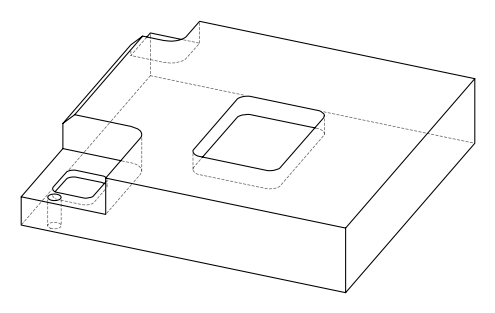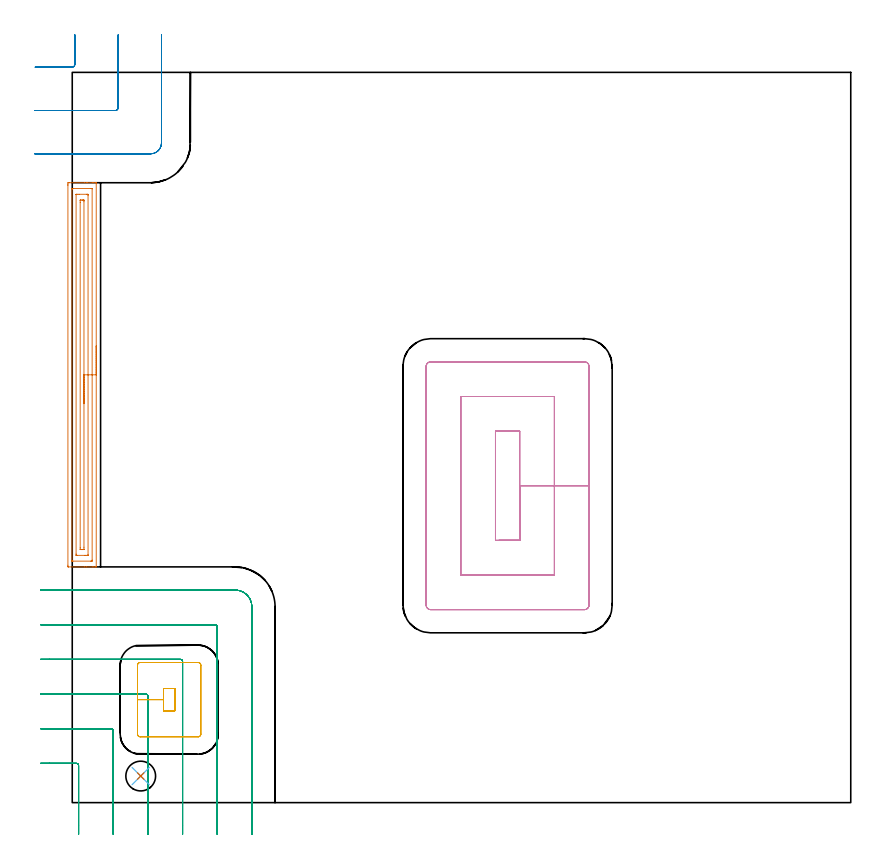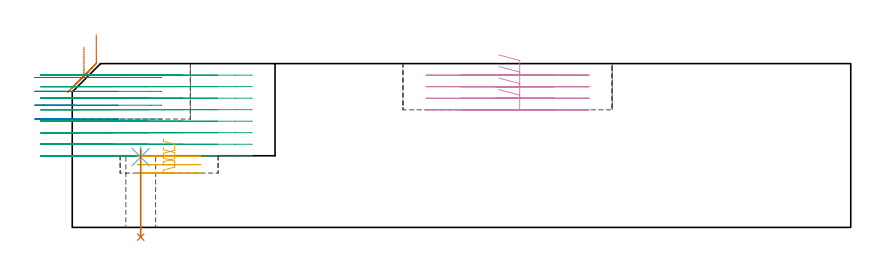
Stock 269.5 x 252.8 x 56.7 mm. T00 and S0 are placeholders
(PLAN: 7 operations, 5 tool changes, 22.9 min)
(1 AREA_MILL | FG_CHAMFER_SURFACE | UGT0205_001 | 4.46 min | 6946 mm3)
(2 MILL_CORNER_NOTCH_RECTANGULAR | CORNER_NOTCH_RECTANGULAR | UGT0201_094 | Follow Part, ap 5, ae 75% | 1.54 min | 28938 mm3)
(3 MILL_CORNER_NOTCH_RECTANGULAR_1 | CORNER_NOTCH_RECTANGULAR_1 | UGT0201_008 | Follow Part, ap 4, ae 75% | 10.5 min | 181161 mm3)
(4 MILL_RECTANGULAR_POCKET | POCKET_RECTANGULAR_STRAIGHT | UGT0201_008 | Follow Part, ap 4, ae 75% | 5.15 min | 116673 mm3)
(5 MILL_RECTANGULAR_POCKET_1 | POCKET_RECTANGULAR_STRAIGHT_1 | NXT0201_011 | Follow Part, ap 3, ae 75% | 1.05 min | 7429 mm3)
(6 SPOT_DRILL | STEP1HOLE | NXT0321_9005460120000 | 0.04 min | 15 mm3)
(7 DRILL_THROUGH_HOLE_INTO_CENTER | STEP1HOLE | NXT0301_074 | 0.13 min | 2070 mm3)
(TOOL UGT0205_001 | Chamfer Mill 20 x 3 x 45 deg. | D20 FL50 Z2)
(TOOL UGT0201_094 | End mill 20 mm | D20 FL38 Z4)
(TOOL UGT0201_008 | End Mill 16 mm | D16 FL32 Z4)
(TOOL NXT0201_011 | ENDMILL 12mm [2P460-1200-NA 1630] | D12 FL38 Z6)
(TOOL NXT0321_9005460120000 | NC Spot Drill, 142deg, 12mm, Carbide, Uncoated | D12 PA142 FL30 Z2)
(TOOL NXT0301_074 | Carbide Drill 10.3mm [860.1-1030-031A1-MM 2214] | D10.3 PA140 FL55 Z2)
(OP 1 AREA_MILL)
G17 G21 G94 G90
T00 M6
G54
G17 G0 G90 X8.299 Y158.1 S1061 M3
G43 Z66.7 H0
Z66.699
G94 G1 Y158.062 Z65.827 F250.
Y157.948 Z64.962
Y157.76 Z64.111
Y157.497 Z63.279
Y157.163 Z62.473
Y156.76 Z61.699
Y156.292 Z60.963
Y155.761 Z60.271
Y155.171 Z59.628
Y154.528 Z59.038
Y153.836 Z58.507
Y153.1 Z58.039
Y152.326 Z57.636
Y151.52 Z57.302
Y150.688 Z57.04
Y149.837 Z56.851
Y148.972 Z56.737
Y148.1 Z56.699
X8.3 Y81.737 Z56.7
X8.297 Y81.607 Z56.688
X8.288 Y81.6 Z56.678
X8.004 Z56.403
X7.477 Z55.876
X6.934 Z55.329
X4.896 Z53.293
X4.284 Z52.678
X-1.247 Z47.15
X-1.326 Y81.601 Z47.071
X-1.492 Y81.61 Z46.905
X-1.499 Y81.776 Z46.899
X-1.5 Y82.182 Z46.9
Y213.613
X-1.499 Y214.018 Z46.901
X-1.494 Y214.498 Z46.903
X-1.491 Y214.591 Z46.906
X-1.018 Y214.6 Z47.379
X4.284 Z52.678
X4.896 Z53.293
X5.167 Z53.564
X6.934 Z55.329
X7.477 Z55.876
X8.004 Z56.403
X8.289 Z56.68
X8.297 Y214.59 Z56.688
X8.299 Y214.499 Z56.697
X8.298 Y214.464 Z56.698
X8.299 Y148.1 Z56.699
X6.885 Z55.285
Y83.964
X6.882 Y83.753 Z55.282
X6.879 Y83.65 Z55.279
X6.87 Y83.61 Z55.27
X6.772 Y83.607 Z55.172
X6.41 Y83.601 Z54.81
X0.226 Y83.6 Z48.626
X0.023 Y83.603 Z48.423
X-0.064 Y83.607 Z48.336
X-0.077 Y83.61 Z48.323
X-0.079 Y83.62 Z48.321
X-0.083 Y83.66 Z48.317
X-0.085 Y83.745 Z48.315
Y212.236
X-0.082 Y212.447 Z48.318
X-0.079 Y212.55 Z48.321
X-0.07 Y212.59 Z48.33
X0.028 Y212.593 Z48.428
X0.39 Y212.599 Z48.79
X6.574 Y212.6 Z54.974
X6.776 Y212.597 Z55.176
X6.863 Y212.592 Z55.263
X6.876 Y212.59 Z55.276
X6.878 Y212.579 Z55.278
X6.881 Y212.539 Z55.281
X6.883 Y212.455 Z55.283
X6.885 Y148.1 Z55.285
X5.47 Z53.87
X5.471 Y85.745 Z53.871
X5.47 Y85.669 Z53.87
X5.468 Y85.631 Z53.868
X5.465 Y85.618 Z53.865
X5.454 Y85.61 Z53.854
X5.309 Y85.602 Z53.709
X5.167 Y85.601 Z53.567
X4.428 Y85.6 Z52.828
X1.777 Z50.177
X1.633 Y85.601 Z50.033
X1.489 Y85.603 Z49.889
X1.393 Y85.609 Z49.793
X1.335 Y85.615 Z49.735
X1.333 Y85.644 Z49.733
X1.33 Y85.745 Z49.73
X1.329 Y86.052 Z49.729
Y210.455
X1.33 Y210.531 Z49.73
X1.332 Y210.569 Z49.732
X1.335 Y210.582 Z49.735
X1.346 Y210.59 Z49.746
X1.49 Y210.598 Z49.89
X1.633 Y210.599 Z50.033
X2.372 Y210.6 Z50.772
X5.023 Z53.423
X5.167 Y210.599 Z53.567
X5.311 Y210.596 Z53.711
X5.407 Y210.59 Z53.807
X5.463 Y210.584 Z53.863
X5.465 Y210.555 Z53.865
X5.467 Y210.455 Z53.867
X5.469 Y210.15 Z53.869
X5.47 Y148.1 Z53.87
X4.056 Z52.456
X4.057 Y88.418 Z52.457
X4.056 Y87.757 Z52.456
X4.053 Y87.661 Z52.453
X4.05 Y87.612 Z52.45
X4.008 Y87.609 Z52.408
X3.805 Y87.604 Z52.205
X3.4 Y87.6 Z51.8
X3.327 Z51.727
X2.973 Y87.603 Z51.373
X2.797 Y87.607 Z51.197
X2.757 Y87.61 Z51.157
X2.749 Y87.634 Z51.149
X2.747 Y87.688 Z51.147
X2.743 Y88.189 Z51.143
Y207.782
X2.744 Y208.443 Z51.144
X2.747 Y208.539 Z51.147
X2.749 Y208.588 Z51.149
X2.792 Y208.591 Z51.192
X2.994 Y208.596 Z51.394
X3.4 Y208.6 Z51.8
X3.473 Z51.873
X3.826 Y208.597 Z52.226
X4.003 Y208.593 Z52.403
X4.042 Y208.59 Z52.442
X4.048 Y208.565 Z52.448
X4.051 Y208.512 Z52.451
X4.055 Y208.013 Z52.455
X4.056 Y148.1 Z52.456
Y147.229 Z52.494
Y146.364 Z52.608
Y145.512 Z52.797
Y144.68 Z53.059
Y143.874 Z53.393
Y143.1 Z53.796
Y142.364 Z54.265
Y141.672 Z54.796
Y141.029 Z55.385
Y140.44 Z56.028
Y139.909 Z56.721
Y139.44 Z57.456
Y139.037 Z58.23
Y138.703 Z59.036
Y138.441 Z59.868
Y138.252 Z60.72
Y138.138 Z61.585
Y138.1 Z62.456
G0 Z66.7
M5
M2
(OP 2 MILL_CORNER_NOTCH_RECTANGULAR)
G17 G21 G94 G90
T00 M6
G54
G17 G0 G90 X-12.837 Y254.6 S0 M3
G43 Z66.7 H0
Z51.9
G94 G1 X-9.837 F250.
X-0.096 F500.
G3 X0.9 Y255.596 R1.
G1 Y262.8
Y265.8 F250.
G0 Z66.7
X-13. Y239.6
Z51.9
G1 X-10.
X14.904 F500.
G3 X15.9 Y240.596 R1.
G1 Y262.8
Y265.8 F250.
G0 Z66.7
X-13. Y224.6
Z51.9
G1 X-10.
X27.1 F500.
G3 X30.9 Y228.4 R3.8
G1 Y262.8
Y265.8 F250.
G0 Z66.7
X-12.837 Y254.6
Z47.1
G1 X-9.837
X-0.096 F500.
G3 X0.9 Y255.596 R1.
G1 Y262.8
Y265.8 F250.
G0 Z66.7
X-13. Y239.6
Z47.1
G1 X-10.
X14.904 F500.
G3 X15.9 Y240.596 R1.
G1 Y262.8
Y265.8 F250.
G0 Z66.7
X-13. Y224.6
Z47.1
G1 X-10.
X27.1 F500.
G3 X30.9 Y228.4 R3.8
G1 Y262.8
Y265.8 F250.
G0 Z66.7
X-12.837 Y254.6
Z42.3
G1 X-9.837
X-0.096 F500.
G3 X0.9 Y255.596 R1.
G1 Y262.8
Y265.8 F250.
G0 Z66.7
X-13. Y239.6
Z42.3
G1 X-10.
X14.904 F500.
G3 X15.9 Y240.596 R1.
G1 Y262.8
Y265.8 F250.
G0 Z66.7
X-13. Y224.6
Z42.3
G1 X-10.
X27.1 F500.
G3 X30.9 Y228.4 R3.8
G1 Y262.8
Y265.8 F250.
G0 Z66.7
X-12.837 Y254.6
Z37.5
G1 X-9.837
X-0.096 F500.
G3 X0.9 Y255.596 R1.
G1 Y262.8
Y265.8 F250.
G0 Z66.7
X-13. Y239.6
Z37.5
G1 X-10.
X14.904 F500.
G3 X15.9 Y240.596 R1.
G1 Y262.8
Y265.8 F250.
G0 Z66.7
X-13. Y224.6
Z37.5
G1 X-10.
X27.1 F500.
G3 X30.9 Y228.4 R3.8
G1 Y262.8
Y265.8 F250.
G0 Z66.7
M5
M2
(OP 3 MILL_CORNER_NOTCH_RECTANGULAR_1)
G17 G21 G94 G90
T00 M6
G54
G17 G0 G90 X2.2 Y-11. S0 M3
G43 Z66.7 H0
Z52.712
G94 G1 Y-8. F250.
Y12.805 F500.
G3 X1.405 Y13.6 R0.8
G1 X-8.
X-11. F250.
G0 Z66.7
X14.2 Y-11.
Z52.712
G1 Y-8.
Y24.804 F500.
G3 X13.404 Y25.6 R0.8
G1 X-8.
X-11. F250.
G0 Z66.7
X26.2 Y-11.
Z52.712
G1 Y-8.
Y36.804 F500.
G3 X25.404 Y37.6 R0.8
G1 X-8.
X-11. F250.
G0 Z66.7
X38.2 Y-11.
Z52.712
G1 Y-8.
Y48.804 F500.
G3 X37.404 Y49.6 R0.8
G1 X-8.
X-11. F250.
G0 Z66.7
X50.2 Y-11.
Z52.712
G1 Y-8.
Y60.804 F500.
G3 X49.404 Y61.6 R0.8
G1 X-8.
X-11. F250.
G0 Z66.7
X62.2 Y-11.
Z52.712
G1 Y-8.
Y67.8 F500.
G3 X56.4 Y73.6 R5.8
G1 X-8.
X-11. F250.
G0 Z66.7
X2.2 Y-11.
Z48.725
G1 Y-8.
Y12.805 F500.
G3 X1.405 Y13.6 R0.8
G1 X-8.
X-11. F250.
G0 Z66.7
X14.2 Y-11.
Z48.725
G1 Y-8.
Y24.804 F500.
G3 X13.404 Y25.6 R0.8
G1 X-8.
X-11. F250.
G0 Z66.7
X26.2 Y-11.
Z48.725
G1 Y-8.
Y36.804 F500.
G3 X25.404 Y37.6 R0.8
G1 X-8.
X-11. F250.
G0 Z66.7
X38.2 Y-11.
Z48.725
G1 Y-8.
Y48.804 F500.
G3 X37.404 Y49.6 R0.8
G1 X-8.
X-11. F250.
G0 Z66.7
X50.2 Y-11.
Z48.725
G1 Y-8.
Y60.804 F500.
G3 X49.404 Y61.6 R0.8
G1 X-8.
X-11. F250.
G0 Z66.7
X62.2 Y-11.
Z48.725
G1 Y-8.
Y67.8 F500.
G3 X56.4 Y73.6 R5.8
G1 X-8.
X-11. F250.
G0 Z66.7
X2.2 Y-11.
Z44.737
G1 Y-8.
Y12.805 F500.
G3 X1.405 Y13.6 R0.8
G1 X-8.
X-11. F250.
G0 Z66.7
X14.2 Y-11.
Z44.737
G1 Y-8.
Y24.804 F500.
G3 X13.404 Y25.6 R0.8
G1 X-8.
X-11. F250.
G0 Z66.7
X26.2 Y-11.
Z44.737
G1 Y-8.
Y36.804 F500.
G3 X25.404 Y37.6 R0.8
G1 X-8.
X-11. F250.
G0 Z66.7
X38.2 Y-11.
Z44.737
G1 Y-8.
Y48.804 F500.
G3 X37.404 Y49.6 R0.8
G1 X-8.
X-11. F250.
G0 Z66.7
X50.2 Y-11.
Z44.737
G1 Y-8.
Y60.804 F500.
G3 X49.404 Y61.6 R0.8
G1 X-8.
X-11. F250.
G0 Z66.7
X62.2 Y-11.
Z44.737
G1 Y-8.
Y67.8 F500.
G3 X56.4 Y73.6 R5.8
G1 X-8.
X-11. F250.
G0 Z66.7
X2.2 Y-11.
Z40.75
G1 Y-8.
Y12.805 F500.
G3 X1.405 Y13.6 R0.8
G1 X-8.
X-11. F250.
G0 Z66.7
X14.2 Y-11.
Z40.75
G1 Y-8.
Y24.804 F500.
G3 X13.404 Y25.6 R0.8
G1 X-8.
X-11. F250.
G0 Z66.7
X26.2 Y-11.
Z40.75
G1 Y-8.
Y36.804 F500.
G3 X25.404 Y37.6 R0.8
G1 X-8.
X-11. F250.
G0 Z66.7
X38.2 Y-11.
Z40.75
G1 Y-8.
Y48.804 F500.
G3 X37.404 Y49.6 R0.8
G1 X-8.
X-11. F250.
G0 Z66.7
X50.2 Y-11.
Z40.75
G1 Y-8.
Y60.804 F500.
G3 X49.404 Y61.6 R0.8
G1 X-8.
X-11. F250.
G0 Z66.7
X62.2 Y-11.
Z40.75
G1 Y-8.
Y67.8 F500.
G3 X56.4 Y73.6 R5.8
G1 X-8.
X-11. F250.
G0 Z66.7
X2.2 Y-11.
Z36.762
G1 Y-8.
Y12.805 F500.
G3 X1.405 Y13.6 R0.8
G1 X-8.
X-11. F250.
G0 Z66.7
X14.2 Y-11.
Z36.762
G1 Y-8.
Y24.804 F500.
G3 X13.404 Y25.6 R0.8
G1 X-8.
X-11. F250.
G0 Z66.7
X26.2 Y-11.
Z36.762
G1 Y-8.
Y36.804 F500.
G3 X25.404 Y37.6 R0.8
G1 X-8.
X-11. F250.
G0 Z66.7
X38.2 Y-11.
Z36.762
G1 Y-8.
Y48.804 F500.
G3 X37.404 Y49.6 R0.8
G1 X-8.
X-11. F250.
G0 Z66.7
X50.2 Y-11.
Z36.762
G1 Y-8.
Y60.804 F500.
G3 X49.404 Y61.6 R0.8
G1 X-8.
X-11. F250.
G0 Z66.7
X62.2 Y-11.
Z36.762
G1 Y-8.
Y67.8 F500.
G3 X56.4 Y73.6 R5.8
G1 X-8.
X-11. F250.
G0 Z66.7
X2.2 Y-11.
Z32.775
G1 Y-8.
Y12.805 F500.
G3 X1.405 Y13.6 R0.8
G1 X-8.
X-11. F250.
G0 Z66.7
X14.2 Y-11.
Z32.775
G1 Y-8.
Y24.804 F500.
G3 X13.404 Y25.6 R0.8
G1 X-8.
X-11. F250.
G0 Z66.7
X26.2 Y-11.
Z32.775
G1 Y-8.
Y36.804 F500.
G3 X25.404 Y37.6 R0.8
G1 X-8.
X-11. F250.
G0 Z66.7
X38.2 Y-11.
Z32.775
G1 Y-8.
Y48.804 F500.
G3 X37.404 Y49.6 R0.8
G1 X-8.
X-11. F250.
G0 Z66.7
X50.2 Y-11.
Z32.775
G1 Y-8.
Y60.804 F500.
G3 X49.404 Y61.6 R0.8
G1 X-8.
X-11. F250.
G0 Z66.7
X62.2 Y-11.
Z32.775
G1 Y-8.
Y67.8 F500.
G3 X56.4 Y73.6 R5.8
G1 X-8.
X-11. F250.
G0 Z66.7
X2.2 Y-11.
Z28.787
G1 Y-8.
Y12.805 F500.
G3 X1.405 Y13.6 R0.8
G1 X-8.
X-11. F250.
G0 Z66.7
X14.2 Y-11.
Z28.787
G1 Y-8.
Y24.804 F500.
G3 X13.404 Y25.6 R0.8
G1 X-8.
X-11. F250.
G0 Z66.7
X26.2 Y-11.
Z28.787
G1 Y-8.
Y36.804 F500.
G3 X25.404 Y37.6 R0.8
G1 X-8.
X-11. F250.
G0 Z66.7
X38.2 Y-11.
Z28.787
G1 Y-8.
Y48.804 F500.
G3 X37.404 Y49.6 R0.8
G1 X-8.
X-11. F250.
G0 Z66.7
X50.2 Y-11.
Z28.787
G1 Y-8.
Y60.804 F500.
G3 X49.404 Y61.6 R0.8
G1 X-8.
X-11. F250.
G0 Z66.7
X62.2 Y-11.
Z28.787
G1 Y-8.
Y67.8 F500.
G3 X56.4 Y73.6 R5.8
G1 X-8.
X-11. F250.
G0 Z66.7
X2.2 Y-11.
Z24.8
G1 Y-8.
Y12.805 F500.
G3 X1.405 Y13.6 R0.8
G1 X-8.
X-11. F250.
G0 Z66.7
X14.2 Y-11.
Z24.8
G1 Y-8.
Y24.804 F500.
G3 X13.404 Y25.6 R0.8
G1 X-8.
X-11. F250.
G0 Z66.7
X26.2 Y-11.
Z24.8
G1 Y-8.
Y36.804 F500.
G3 X25.404 Y37.6 R0.8
G1 X-8.
X-11. F250.
G0 Z66.7
X38.2 Y-11.
Z24.8
G1 Y-8.
Y48.804 F500.
G3 X37.404 Y49.6 R0.8
G1 X-8.
X-11. F250.
G0 Z66.7
X50.2 Y-11.
Z24.8
G1 Y-8.
Y60.804 F500.
G3 X49.404 Y61.6 R0.8
G1 X-8.
X-11. F250.
G0 Z66.7
X62.2 Y-11.
Z24.8
G1 Y-8.
Y67.8 F500.
G3 X56.4 Y73.6 R5.8
G1 X-8.
X-11. F250.
G0 Z66.7
M5
M2
(OP 4 MILL_RECTANGULAR_POCKET)
G17 G21 G94 G90
T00 M6
G54
G17 G0 G90 X147.676 Y90.8 S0 M3
G43 Z66.7 H0
Z59.7
G94 G1 X154.9 Z57.764 F250.
Y109.7 Z52.7
Y128.6 F500.
X146.5
Y90.8
X154.9
Y109.7
X166.9
Y140.6
X134.5
Y78.8
X166.9
Y109.7
X178.9
Y151.
G3 X177.3 Y152.6 R1.6
G1 X124.1
G3 X122.5 Y151. R1.6
G1 Y68.4
G3 X124.1 Y66.8 R1.6
G1 X177.3
G3 X178.9 Y68.4 R1.6
G1 Y109.7
Y110.7
G0 X147.676 Y90.8 Z55.7
G1 X154.9 Z53.764 F250.
Y109.7 Z48.7
Y128.6 F500.
X146.5
Y90.8
X154.9
Y109.7
X166.9
Y140.6
X134.5
Y78.8
X166.9
Y109.7
X178.9
Y151.
G3 X177.3 Y152.6 R1.6
G1 X124.1
G3 X122.5 Y151. R1.6
G1 Y68.4
G3 X124.1 Y66.8 R1.6
G1 X177.3
G3 X178.9 Y68.4 R1.6
G1 Y109.7
Y110.7
G0 X147.676 Y90.8 Z51.7
G1 X154.9 Z49.764 F250.
Y109.7 Z44.7
Y128.6 F500.
X146.5
Y90.8
X154.9
Y109.7
X166.9
Y140.6
X134.5
Y78.8
X166.9
Y109.7
X178.9
Y151.
G3 X177.3 Y152.6 R1.6
G1 X124.1
G3 X122.5 Y151. R1.6
G1 Y68.4
G3 X124.1 Y66.8 R1.6
G1 X177.3
G3 X178.9 Y68.4 R1.6
G1 Y109.7
Y110.7
G0 X147.676 Y90.8 Z47.7
G1 X154.9 Z45.764 F250.
Y109.7 Z40.7
Y128.6 F500.
X146.5
Y90.8
X154.9
Y109.7
X166.9
Y140.6
X134.5
Y78.8
X166.9
Y109.7
X178.9
Y151.
G3 X177.3 Y152.6 R1.6
G1 X124.1
G3 X122.5 Y151. R1.6
G1 Y68.4
G3 X124.1 Y66.8 R1.6
G1 X177.3
G3 X178.9 Y68.4 R1.6
G1 Y109.7
Y110.7
G0 Z66.7
M5
M2
(OP 5 MILL_RECTANGULAR_POCKET_1)
G17 G21 G94 G90
T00 M6
G54
G17 G0 G90 X31.6 Y34.526 S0 M3
G43 Z66.7 H1
Z30.546
G94 G1 Y31.8 Z29.816 F250.
X35.5 Z28.771
Y39.5 Z26.707
X31.6 Z25.662
Y35.65 Z24.631
Y31.8 F500.
X35.5
Y39.5
X31.6
Y35.65
X22.6
Y23.7
G3 X23.5 Y22.8 R0.9
G1 X43.6
G3 X44.5 Y23.7 R0.9
G1 Y47.6
G3 X43.6 Y48.5 R0.9
G1 X23.5
G3 X22.6 Y47.6 R0.9
G1 Y35.65
Y34.65
G0 X31.6 Y34.526 Z27.631
G1 Y31.8 Z26.9 F250.
X35.5 Z25.855
Y39.5 Z23.792
X31.6 Z22.747
Y35.65 Z21.715
Y31.8 F500.
X35.5
Y39.5
X31.6
Y35.65
X22.6
Y23.7
G3 X23.5 Y22.8 R0.9
G1 X43.6
G3 X44.5 Y23.7 R0.9
G1 Y47.6
G3 X43.6 Y48.5 R0.9
G1 X23.5
G3 X22.6 Y47.6 R0.9
G1 Y35.65
Y34.65
G0 X31.6 Y34.526 Z24.715
G1 Y31.8 Z23.985 F250.
X35.5 Z22.94
Y39.5 Z20.877
X31.6 Z19.832
Y35.65 Z18.8
Y31.8 F500.
X35.5
Y39.5
X31.6
Y35.65
X22.6
Y23.7
G3 X23.5 Y22.8 R0.9
G1 X43.6
G3 X44.5 Y23.7 R0.9
G1 Y47.6
G3 X43.6 Y48.5 R0.9
G1 X23.5
G3 X22.6 Y47.6 R0.9
G1 Y35.65
Y34.65
G0 Z66.7
M5
M2
(OP 6 SPOT_DRILL)
G17 G21 G94 G90
T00 M6
G54
G17 G0 G90 X23.7 Y9.2 S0 M3
G43 Z66.7 H0
G94 G81 G98 Z24.352 F250. R27.8
G80
M5
M2
(OP 7 DRILL_THROUGH_HOLE_INTO_CENTER)
G17 G21 G94 G90
T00 M6
G54
G17 G0 G90 X23.7 Y9.2 S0 M3
G43 Z66.7 H1
G94 G81 G98 Z-3.374 F250. R26.8
G80
M5
M2
